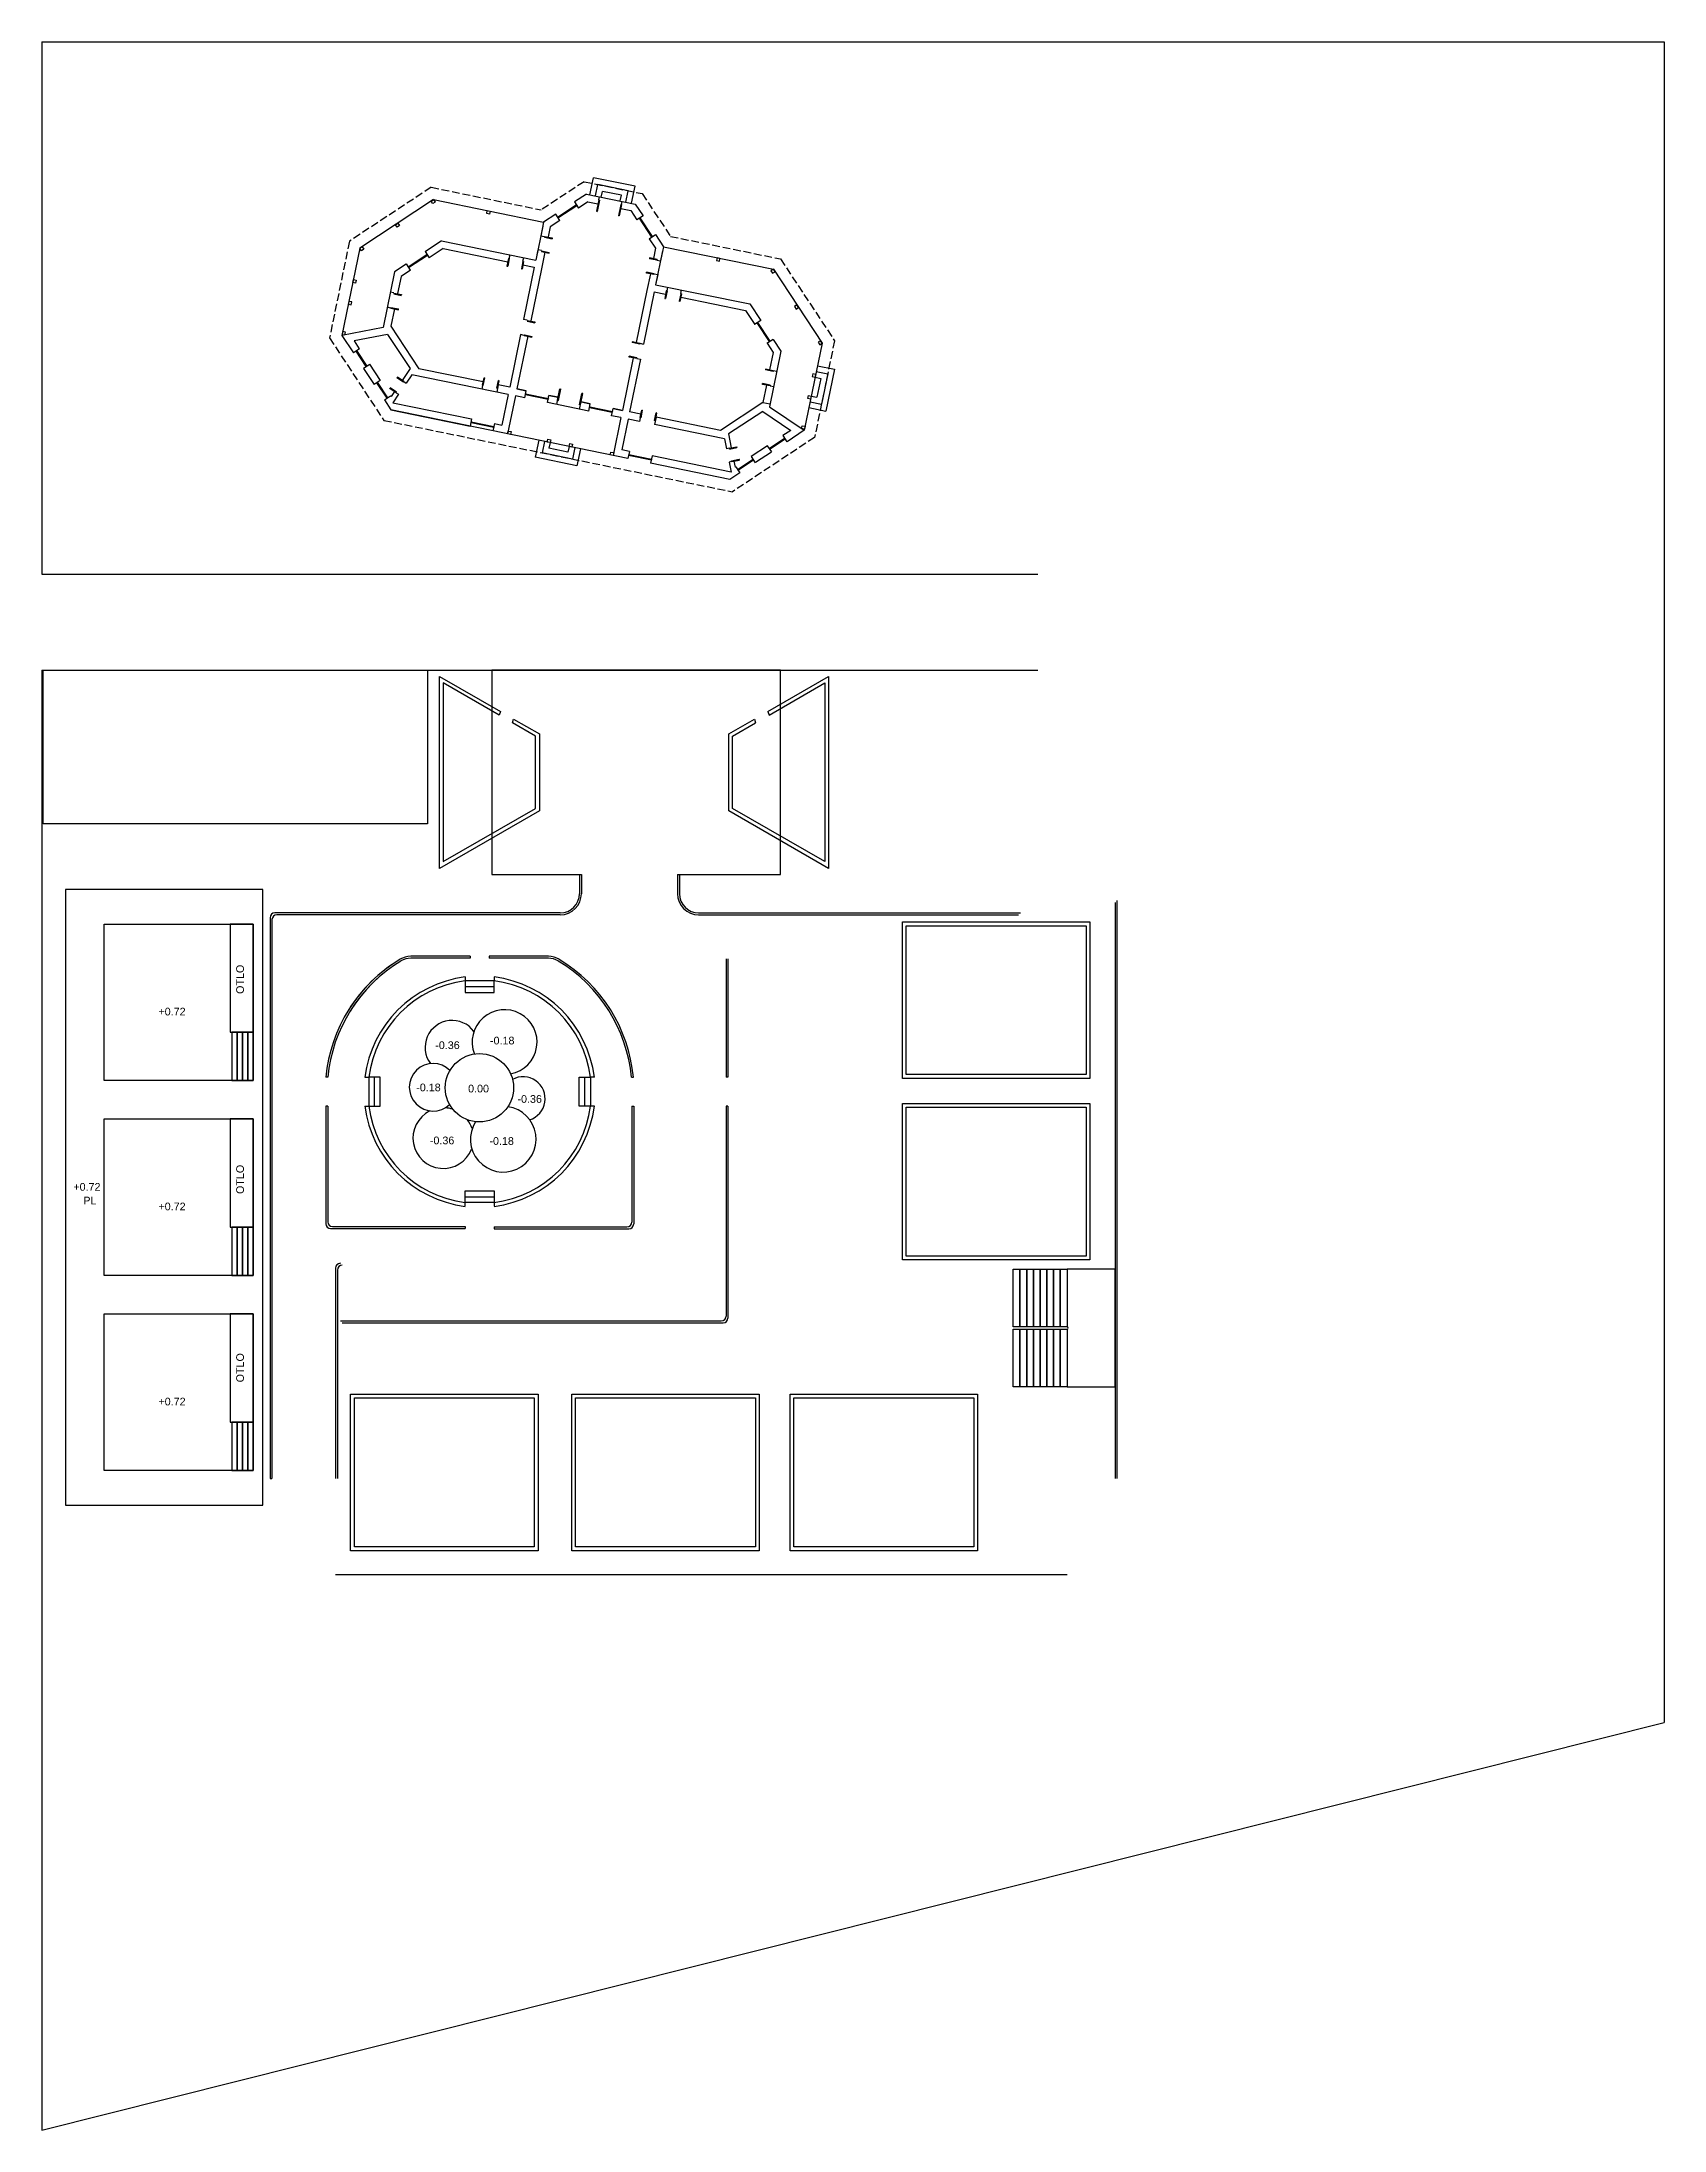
# Model space of a CAD drawing. Header units: metres. Extents: x 217 to 1422, y -179 to 129.
# Drawn here: x 218 to 302.4, y -173 to -64.3 of the extents above; entities that cross this region are included whole.
import ezdxf

# ---------------------------------------------------------------- set-up
doc = ezdxf.new("R2010")
doc.units = ezdxf.units.M
doc.header["$LTSCALE"] = 0.5
doc.header["$MEASUREMENT"] = 0
doc.linetypes.add('BANKLINE1', pattern=[5.5, 4, -1.5])
for name, color, linetype in [('COLUMN', 5, 'Continuous'), ('D &W', 26, 'Continuous'), ('High Rise', 170, 'Continuous')]:
    doc.layers.add(name, color=color, linetype=linetype)
doc.styles.get("Standard").update_dxf_attribs({"font": 'arial.ttf'})

# ---------------------------------------------------------------- blocks, each defined once
blk = doc.blocks.new('DADA')
at = {"layer": 'D &W'}
for p, q in [((3991.45, 3694.9), (3991.45, 3695.5)), ((3991.45, 3695.5), (3991.49, 3695.5)), ((3991.49, 3694.9), (3991.49, 3695.5)), ((3992.61, 3694.9), (3992.61, 3695.5)), ((3992.65, 3695.5), (3992.61, 3695.5)), ((3992.65, 3694.9), (3992.65, 3695.5)), ((3991.45, 3694.9), (3991.49, 3694.9)), ((3992.65, 3694.9), (3992.61, 3694.9))]:
    blk.add_line(p, q, dxfattribs=at)
blk = doc.blocks.new('SDAWDA')
at = {"layer": 'D &W'}
h = blk.add_hatch(color=0, dxfattribs=at)
h.dxf.hatch_style = 1
h.paths.add_polyline_path([(3989.8, 3694.9), (3989.76, 3694.9), (3989.76, 3694.86), (3989.8, 3694.86)])
h.paths.add_polyline_path([(3990.96, 3694.86), (3990.96, 3694.9), (3990.92, 3694.9), (3990.92, 3694.86)])
for p, q in [((3989.76, 3694.9), (3990.96, 3694.9)), ((3989.76, 3694.9), (3989.76, 3694.86)), ((3989.76, 3694.86), (3990.96, 3694.86)), ((3989.8, 3694.9), (3989.8, 3694.86)), ((3990.92, 3694.9), (3990.92, 3694.86)), ((3990.96, 3694.9), (3990.96, 3694.86))]:
    blk.add_line(p, q, dxfattribs=at)
blk = doc.blocks.new('ASDAW')
at = {"layer": 'D &W'}
for p, q in [((3995.81, 3694.88), (3995.81, 3695.28)), ((3995.81, 3695.28), (3995.85, 3695.28)), ((3995.85, 3694.88), (3995.81, 3694.88)), ((3995.85, 3694.88), (3995.85, 3695.28)), ((3996.57, 3694.88), (3996.57, 3695.28)), ((3996.61, 3695.28), (3996.57, 3695.28)), ((3996.61, 3694.88), (3996.57, 3694.88)), ((3996.61, 3694.88), (3996.61, 3695.28))]:
    blk.add_line(p, q, dxfattribs=at)
blk = doc.blocks.new('AAAAAA')
at = {"layer": 'D &W'}
for p, q in [((3982.29, 3694.88), (3982.29, 3695.28)), ((3982.29, 3695.28), (3982.33, 3695.28)), ((3982.29, 3694.88), (3982.33, 3694.88)), ((3982.33, 3694.88), (3982.33, 3695.28)), ((3982.95, 3694.88), (3982.95, 3695.28)), ((3982.99, 3695.28), (3982.95, 3695.28)), ((3982.95, 3694.88), (3982.99, 3694.88)), ((3982.99, 3694.88), (3982.99, 3695.28))]:
    blk.add_line(p, q, dxfattribs=at)
blk = doc.blocks.new('ASDA')
h = blk.add_hatch(color=0)
h.dxf.hatch_style = 1
h.paths.add_polyline_path([(3984.23, 3699.56), (3984.19, 3699.56), (3984.19, 3699.52), (3984.23, 3699.52)])
h.paths.add_polyline_path([(3985.35, 3699.52), (3985.35, 3699.56), (3985.31, 3699.56), (3985.31, 3699.52)])
at = {"layer": 'D &W'}
for p, q in [((3984.19, 3699.56), (3985.35, 3699.56)), ((3984.19, 3699.56), (3984.19, 3699.52)), ((3984.19, 3699.52), (3985.35, 3699.52)), ((3984.23, 3699.56), (3984.23, 3699.52)), ((3985.31, 3699.56), (3985.31, 3699.52)), ((3985.35, 3699.56), (3985.35, 3699.52))]:
    blk.add_line(p, q, dxfattribs=at)
blk = doc.blocks.new('12355')
at = {"layer": 'D &W'}
for p, q in [((3983.2, 3701.05), (3983.47, 3700.78)), ((3982.65, 3699.96), (3982.38, 3700.23))]:
    blk.add_line(p, q, dxfattribs=at)
at = {"layer": 'D &W', "rotation": 45}
blk.add_blockref('ASDA', (3781.24, -1733.13), dxfattribs=at)
blk = doc.blocks.new('AAAW')
at = {"layer": 'D &W'}
h = blk.add_hatch(color=256, dxfattribs=at)
h.dxf.hatch_style = 1
h.paths.add_polyline_path([(3980.77, 3695.33), (3980.74, 3695.3), (3980.77, 3695.28), (3980.79, 3695.3)])
h.paths.add_polyline_path([(3981.39, 3694.65), (3981.42, 3694.62), (3981.45, 3694.65), (3981.42, 3694.68)])
at = {"layer": 'COLUMN', "color": 1}
for p, q in [((3980.89, 3695.45), (3980.62, 3695.18)), ((3981.57, 3694.77), (3981.3, 3694.5))]:
    blk.add_line(p, q, dxfattribs=at)
at = {"layer": 'D &W'}
for p, q in [((3981.42, 3694.62), (3980.74, 3695.3)), ((3981.45, 3694.65), (3980.77, 3695.33)), ((3980.79, 3695.3), (3980.77, 3695.28)), ((3981.42, 3694.68), (3981.39, 3694.65)), ((3981.45, 3694.65), (3981.42, 3694.62))]:
    blk.add_line(p, q, dxfattribs=at)
blk = doc.blocks.new('asdawd')
at = {"color": 3, "linetype": 'BANKLINE1', "ltscale": 0.2}
for p, q in [((4114.23, 3769.4), (4112.35, 3767.53)), ((4114.23, 3769.4), (4117.29, 3769.4)), ((4117.29, 3769.4), (4119.17, 3767.53)), ((4106.55, 3767.53), (4102.97, 3763.95)), ((4106.55, 3767.53), (4112.35, 3767.53)), ((4119.17, 3767.53), (4124.97, 3767.53)), ((4124.97, 3767.53), (4128.55, 3763.95)), ((4102.97, 3763.95), (4102.97, 3758.85)), ((4128.55, 3763.95), (4128.55, 3758.85)), ((4102.97, 3758.85), (4106.57, 3755.24)), ((4128.55, 3758.85), (4124.95, 3755.24)), ((4106.57, 3755.24), (4124.95, 3755.24))]:
    blk.add_line(p, q, dxfattribs=at)
for p, q in [((4114.48, 3768.8), (4113.95, 3768.28)), ((4114.48, 3768.8), (4117.05, 3768.8)), ((4116.86, 3769.7), (4114.66, 3769.7)), ((4114.66, 3768.8), (4114.66, 3769.7)), ((4116.56, 3769.4), (4114.96, 3769.4)), ((4114.96, 3768.8), (4114.96, 3769.4)), ((4116.26, 3769.1), (4115.26, 3769.1)), ((4115.26, 3768.8), (4115.26, 3769.1)), ((4116.26, 3768.8), (4116.26, 3769.1)), ((4116.56, 3768.8), (4116.56, 3769.4)), ((4116.86, 3768.8), (4116.86, 3769.7)), ((4117.05, 3768.8), (4117.57, 3768.28)), ((4114.63, 3768.42), (4114.22, 3768.01)), ((4114.63, 3768.42), (4115.16, 3768.42)), ((4116.36, 3768.42), (4116.89, 3768.42)), ((4116.89, 3768.42), (4117.3, 3768.01)), ((4106.8, 3766.93), (4103.57, 3763.7)), ((4106.8, 3766.93), (4112.6, 3766.93)), ((4113.13, 3767.46), (4112.6, 3766.93)), ((4112.6, 3766.93), (4112.6, 3766.19)), ((4112.6, 3766.72), (4112.6, 3764.93)), ((4113.4, 3767.19), (4112.98, 3766.77)), ((4112.98, 3766.77), (4112.98, 3766.23)), ((4118.12, 3767.19), (4118.54, 3766.77)), ((4118.39, 3767.46), (4118.92, 3766.93)), ((4118.54, 3766.77), (4118.54, 3766.23)), ((4118.92, 3766.93), (4124.72, 3766.93)), ((4118.92, 3766.93), (4118.92, 3766.19)), ((4118.92, 3766.72), (4118.92, 3764.93)), ((4124.72, 3766.93), (4127.95, 3763.7)), ((4107.63, 3764.93), (4106.91, 3764.2)), ((4107.79, 3764.55), (4107.18, 3763.94)), ((4107.63, 3764.93), (4112.6, 3764.93)), ((4107.79, 3764.55), (4111.2, 3764.55)), ((4112, 3764.55), (4112.6, 3764.55)), ((4112.6, 3765.47), (4112.6, 3764.93)), ((4112.6, 3764.55), (4112.6, 3761.8)), ((4112.98, 3765.43), (4112.98, 3764.55)), ((4112.98, 3764.55), (4112.98, 3761.8)), ((4118.54, 3765.43), (4118.54, 3764.55)), ((4118.54, 3764.55), (4118.54, 3761.8)), ((4118.92, 3765.47), (4118.92, 3764.93)), ((4118.92, 3764.93), (4123.89, 3764.93)), ((4118.92, 3764.55), (4119.52, 3764.55)), ((4118.92, 3764.55), (4118.92, 3761.8)), ((4120.32, 3764.55), (4123.74, 3764.55)), ((4123.74, 3764.55), (4124.35, 3763.94)), ((4123.89, 3764.93), (4124.62, 3764.2)), ((4103.57, 3763.7), (4103.57, 3759.1)), ((4106.09, 3763.38), (4105.57, 3762.87)), ((4125.44, 3763.38), (4125.95, 3762.87)), ((4127.95, 3763.7), (4127.95, 3759.1)), ((4105.57, 3762.87), (4105.57, 3759.93)), ((4106.36, 3763.12), (4105.95, 3762.71)), ((4105.95, 3762.71), (4105.95, 3761.8)), ((4125.17, 3763.12), (4125.57, 3762.71)), ((4125.57, 3762.71), (4125.57, 3761.8)), ((4125.95, 3762.87), (4125.95, 3759.93)), ((4127.95, 3762.5), (4128.85, 3762.5)), ((4128.85, 3762.5), (4128.85, 3760.3)), ((4127.95, 3762.2), (4128.55, 3762.2)), ((4127.95, 3761.9), (4128.25, 3761.9)), ((4128.25, 3761.9), (4128.25, 3760.9)), ((4128.55, 3762.2), (4128.55, 3760.6)), ((4105.95, 3761), (4105.95, 3760.08)), ((4112.6, 3761), (4112.6, 3758.22)), ((4112.98, 3761), (4112.98, 3758.22)), ((4118.54, 3761), (4118.54, 3758.22)), ((4118.92, 3761), (4118.92, 3758.22)), ((4125.57, 3761), (4125.57, 3760.08)), ((4127.95, 3760.9), (4128.25, 3760.9)), ((4127.95, 3760.6), (4128.55, 3760.6)), ((4127.95, 3760.3), (4128.85, 3760.3)), ((4105.57, 3759.93), (4103.57, 3759.1)), ((4103.57, 3759.1), (4104.33, 3758.34)), ((4105.86, 3759.63), (4104.24, 3758.96)), ((4105.86, 3759.63), (4107.36, 3758.14)), ((4105.95, 3760.08), (4107.81, 3758.22)), ((4125.57, 3760.08), (4123.71, 3758.22)), ((4125.66, 3759.63), (4124.16, 3758.14)), ((4125.66, 3759.63), (4127.28, 3758.96)), ((4125.95, 3759.93), (4127.95, 3759.1)), ((4127.95, 3759.1), (4127.2, 3758.34)), ((4104.24, 3758.96), (4104.59, 3758.61)), ((4107.36, 3758.14), (4107.08, 3757.45)), ((4111.2, 3758.22), (4107.81, 3758.22)), ((4112.6, 3758.22), (4112, 3758.22)), ((4113.47, 3758.22), (4112.98, 3758.22)), ((4112.98, 3758.22), (4113.47, 3758.22)), ((4115.16, 3758.22), (4114.67, 3758.22)), ((4114.67, 3758.22), (4115.16, 3758.22)), ((4116.85, 3758.22), (4116.36, 3758.22)), ((4116.36, 3758.22), (4116.85, 3758.22)), ((4118.54, 3758.22), (4118.05, 3758.22)), ((4118.05, 3758.22), (4118.54, 3758.22)), ((4119.52, 3758.22), (4118.92, 3758.22)), ((4123.71, 3758.22), (4120.32, 3758.22)), ((4124.16, 3758.14), (4124.44, 3757.45)), ((4127.28, 3758.96), (4126.93, 3758.61)), ((4105, 3757.66), (4105.71, 3756.96)), ((4105.27, 3757.93), (4105.98, 3757.22)), ((4107.51, 3757.84), (4107.31, 3757.36)), ((4112.6, 3757.84), (4107.51, 3757.84)), ((4112.6, 3757.84), (4112.6, 3756.22)), ((4113.47, 3757.84), (4112.98, 3757.84)), ((4112.98, 3757.84), (4112.98, 3755.84)), ((4116.85, 3757.84), (4114.67, 3757.84)), ((4118.54, 3757.84), (4118.05, 3757.84)), ((4118.54, 3757.84), (4118.54, 3755.84)), ((4119.52, 3757.84), (4118.92, 3757.84)), ((4118.92, 3757.84), (4118.92, 3756.22)), ((4124.01, 3757.84), (4120.32, 3757.84)), ((4124.01, 3757.84), (4124.21, 3757.36)), ((4126.25, 3757.93), (4125.54, 3757.22)), ((4126.52, 3757.66), (4125.81, 3756.96)), ((4106.39, 3756.28), (4106.82, 3755.84)), ((4106.66, 3756.55), (4106.69, 3756.52)), ((4106.81, 3756.81), (4106.69, 3756.52)), ((4119.32, 3755.84), (4106.82, 3755.84)), ((4106.82, 3755.84), (4111, 3755.84)), ((4107.04, 3756.71), (4106.84, 3756.22)), ((4106.84, 3756.22), (4111, 3756.22)), ((4112.2, 3756.22), (4112.6, 3756.22)), ((4114.62, 3755.84), (4114.62, 3754.94)), ((4114.92, 3755.84), (4114.92, 3755.24)), ((4115.22, 3755.84), (4115.22, 3755.54)), ((4116.22, 3755.84), (4116.22, 3755.54)), ((4116.52, 3755.84), (4116.52, 3755.24)), ((4116.82, 3755.84), (4116.82, 3754.94)), ((4119.32, 3756.22), (4118.92, 3756.22)), ((4124.68, 3756.22), (4120.52, 3756.22)), ((4124.7, 3755.84), (4120.52, 3755.84)), ((4124.48, 3756.71), (4124.68, 3756.22)), ((4125.13, 3756.28), (4124.7, 3755.84)), ((4124.71, 3756.81), (4124.83, 3756.52)), ((4124.86, 3756.55), (4124.83, 3756.52)), ((4116.82, 3754.94), (4114.62, 3754.94)), ((4116.52, 3755.24), (4114.92, 3755.24)), ((4116.22, 3755.54), (4115.22, 3755.54))]:
    blk.add_line(p, q)
at = {"layer": 'COLUMN'}
for points in [[(4106.91, 3766.82), (4106.8, 3766.72), (4106.7, 3766.82), (4106.8, 3766.93)], [(4109.78, 3766.78), (4109.63, 3766.78), (4109.63, 3766.93), (4109.78, 3766.93)], [(4121.75, 3766.78), (4121.9, 3766.78), (4121.9, 3766.93), (4121.75, 3766.93)], [(4124.61, 3766.82), (4124.72, 3766.72), (4124.83, 3766.82), (4124.72, 3766.93)], [(4105.35, 3765.26), (4105.24, 3765.15), (4105.13, 3765.26), (4105.24, 3765.37)], [(4126.18, 3765.26), (4126.28, 3765.15), (4126.39, 3765.26), (4126.28, 3765.37)], [(4103.78, 3763.7), (4103.68, 3763.59), (4103.57, 3763.7), (4103.68, 3763.8)], [(4127.74, 3763.7), (4127.85, 3763.59), (4127.95, 3763.7), (4127.85, 3763.8)], [(4103.72, 3761.9), (4103.57, 3761.9), (4103.57, 3762.05), (4103.72, 3762.05)], [(4127.8, 3761.9), (4127.95, 3761.9), (4127.95, 3762.05), (4127.8, 3762.05)], [(4103.72, 3760.9), (4103.57, 3760.9), (4103.57, 3760.75), (4103.72, 3760.75)], [(4127.8, 3760.9), (4127.95, 3760.9), (4127.95, 3760.75), (4127.8, 3760.75)], [(4103.72, 3759.31), (4103.57, 3759.31), (4103.57, 3759.16), (4103.72, 3759.16)], [(4127.8, 3759.31), (4127.95, 3759.31), (4127.95, 3759.16), (4127.8, 3759.16)], [(4112.98, 3755.99), (4113.13, 3755.99), (4113.13, 3755.84), (4112.98, 3755.84)], [(4115.07, 3755.99), (4115.22, 3755.99), (4115.22, 3755.84), (4115.07, 3755.84)], [(4116.22, 3755.99), (4116.37, 3755.99), (4116.37, 3755.84), (4116.22, 3755.84)], [(4118.39, 3755.99), (4118.54, 3755.99), (4118.54, 3755.84), (4118.39, 3755.84)]]:
    blk.add_lwpolyline(points, close=True, dxfattribs=at)
at = {"layer": 'D &W'}
for p, q in [((4115.16, 3768.64), (4115.16, 3768.8)), ((4116.36, 3768.64), (4116.36, 3768.8)), ((4112.79, 3766.19), (4112.6, 3766.19)), ((4118.73, 3766.19), (4118.92, 3766.19)), ((4111.24, 3764.74), (4111.24, 3764.93)), ((4111.96, 3764.74), (4111.96, 3764.93)), ((4112.79, 3765.47), (4112.6, 3765.47)), ((4118.73, 3765.47), (4118.92, 3765.47)), ((4119.56, 3764.74), (4119.56, 3764.93)), ((4120.28, 3764.74), (4120.28, 3764.93)), ((4105.76, 3761.8), (4105.57, 3761.8)), ((4112.79, 3761.8), (4112.6, 3761.8)), ((4118.73, 3761.8), (4118.92, 3761.8)), ((4125.76, 3761.8), (4125.95, 3761.8)), ((4105.76, 3761), (4105.57, 3761)), ((4112.79, 3761), (4112.6, 3761)), ((4118.73, 3761), (4118.92, 3761)), ((4125.76, 3761), (4125.95, 3761)), ((4125.57, 3760.08), (4125.95, 3760.08)), ((4111.2, 3758.22), (4111.2, 3757.84)), ((4112, 3758.22), (4112, 3757.84)), ((4113.47, 3757.84), (4113.47, 3758.22)), ((4114.67, 3757.84), (4114.67, 3758.22)), ((4115.16, 3757.84), (4115.16, 3758.22)), ((4116.36, 3757.84), (4116.36, 3758.22)), ((4116.85, 3757.84), (4116.85, 3758.22)), ((4118.05, 3757.84), (4118.05, 3758.22)), ((4119.52, 3758.22), (4119.52, 3757.84)), ((4120.32, 3758.22), (4120.32, 3757.84)), ((4107.19, 3757.41), (4107.31, 3757.36)), ((4124.34, 3757.41), (4124.21, 3757.36)), ((4106.92, 3756.76), (4107.04, 3756.71)), ((4111, 3756.22), (4111, 3755.84)), ((4112.2, 3756.22), (4112.2, 3755.84)), ((4119.32, 3756.22), (4119.32, 3755.84)), ((4120.52, 3756.22), (4120.52, 3755.84)), ((4124.6, 3756.76), (4124.48, 3756.71))]:
    blk.add_line(p, q, dxfattribs=at)
at = {"layer": 'COLUMN'}
for p in [(123.71, 63.16), (125.09, 61.77)]:
    blk.add_blockref('AAAW', p, dxfattribs=at)
at = {"layer": 'COLUMN', "xscale": -1}
for p in [(8107.81, 63.16), (8106.43, 61.77)]:
    blk.add_blockref('AAAW', p, dxfattribs=at)
at = {"layer": 'D &W'}
for name, p in [('12355', (130.75, 67.23)), ('12355', (123.71, 63.16)), ('SDAWDA', (123.71, 63.16)), ('DADA', (123.71, 63.16)), ('SDAWDA', (127.09, 63.16)), ('ASDAW', (123.71, 63.16)), ('SDAWDA', (129.56, 61.16))]:
    blk.add_blockref(name, p, dxfattribs=at)
at = {"layer": 'D &W', "xscale": -1}
for name, p, rotation in [('DADA', (123.71, 7463.53), 180), ('ASDAW', (417.92, -230.39), 270), ('ASDAW', (123.71, 7459.61), 180), ('ASDAW', (410.88, -234.82), 270), ('ASDAW', (417.92, -234.82), 270), ('AAAAAA', (2234.94, -1336.36), 292.4999999999961)]:
    blk.add_blockref(name, p, dxfattribs=dict(at, rotation=rotation))
for name, p in [('12355', (8100.77, 67.23)), ('12355', (8107.81, 63.16)), ('ASDAW', (8107.81, 63.16)), ('SDAWDA', (8101.97, 61.16))]:
    blk.add_blockref(name, p, dxfattribs=at)
at = {"layer": 'D &W'}
for name, p, rotation in [('ASDAW', (7813.61, -230.39), 90.00000000000001), ('ASDAW', (8107.81, 7459.61), 180), ('ASDAW', (7813.61, -234.82), 90.00000000000001), ('ASDAW', (7820.64, -234.82), 90.00000000000001), ('AAAAAA', (5996.58, -1336.36), 67.50000000000391)]:
    blk.add_blockref(name, p, dxfattribs=dict(at, rotation=rotation))

msp = doc.modelspace()

# ---------------------------------------------------------------- linework, layer by layer
at = {"transparency": 33554687}
for p, q in [((217.96, -64.27), (302.42, -64.27)), ((217.96, -64.27), (217.96, -92)), ((302.42, -64.27), (302.42, -151.81)), ((217.96, -92), (269.81, -92)), ((217.96, -97), (217.96, -173.04)), ((217.96, -97), (269.81, -97)), ((245.95, -107.64), (245.95, -108.64)), ((246.05, -107.64), (246.05, -108.64)), ((251.05, -107.64), (251.05, -108.64)), ((251.15, -107.64), (251.15, -108.64)), ((244.95, -109.64), (230.09, -109.64)), ((244.95, -109.74), (230.19, -109.74)), ((252.15, -109.64), (268.91, -109.64)), ((252.15, -109.74), (268.81, -109.74)), ((273.83, -109.1), (273.83, -139.09)), ((273.93, -109), (273.93, -139.09)), ((229.84, -109.89), (229.84, -139.09)), ((229.94, -109.99), (229.94, -139.09)), ((240.25, -111.9), (237.17, -111.9)), ((240.25, -112), (237.17, -112)), ((240.25, -111.9), (240.25, -112)), ((244.33, -111.9), (241.25, -111.9)), ((241.25, -111.9), (241.25, -112)), ((244.33, -112), (241.25, -112)), ((240, -112.97), (240, -113.18)), ((241.5, -112.97), (241.5, -113.18)), ((253.58, -112.04), (253.58, -118.2)), ((253.68, -112.04), (253.68, -118.2)), ((240, -113.48), (241.5, -113.48)), ((232.84, -118.2), (232.74, -118.2)), ((234.78, -118.2), (234.98, -118.2)), ((235.28, -119.7), (235.28, -118.2)), ((246.23, -119.7), (246.23, -118.2)), ((246.73, -118.2), (246.53, -118.2)), ((248.66, -118.2), (248.76, -118.2)), ((253.68, -118.2), (253.58, -118.2)), ((232.74, -119.7), (232.74, -125.83)), ((232.84, -119.7), (232.74, -119.7)), ((232.84, -119.7), (232.84, -125.73)), ((234.78, -119.7), (234.98, -119.7)), ((246.73, -119.7), (246.53, -119.7)), ((248.67, -119.7), (248.67, -125.74)), ((248.67, -119.7), (248.77, -119.7)), ((248.77, -119.7), (248.77, -125.84)), ((253.58, -119.7), (253.58, -130.64)), ((253.68, -119.7), (253.58, -119.7)), ((253.68, -119.7), (253.68, -130.74)), ((240, -124.42), (241.5, -124.42)), ((240, -124.92), (240, -124.72)), ((241.5, -124.72), (241.5, -124.92)), ((232.99, -126.08), (240, -126.08)), ((233.09, -125.98), (240, -125.98)), ((240, -125.98), (240, -126.08)), ((241.5, -125.99), (248.42, -125.99)), ((241.5, -125.99), (241.5, -126.09)), ((241.5, -126.09), (248.52, -126.09)), ((233.25, -128.14), (233.25, -139.09)), ((233.35, -128.24), (233.35, -139.09)), ((233.5, -130.89), (253.33, -130.89)), ((233.6, -130.99), (253.43, -130.99)), ((229.84, -139.09), (229.94, -139.09)), ((233.25, -144.09), (271.33, -144.09)), ((217.96, -173.04), (302.42, -151.81))]:
    msp.add_line(p, q, dxfattribs=at)
for points in [[(218.03, -97), (238.03, -97), (238.03, -105), (218.03, -105)], [(229.47, -108.42), (219.2, -108.42), (219.2, -140.48), (229.47, -140.48)], [(221.21, -110.22), (228.97, -110.22), (228.97, -118.37), (221.21, -118.37)], [(228.97, -110.22), (227.77, -110.22), (227.77, -115.85), (228.97, -115.85)], [(262.76, -110.11), (272.52, -110.11), (272.52, -118.26), (262.76, -118.26)], [(262.96, -110.31), (272.32, -110.31), (272.32, -118.06), (262.96, -118.06)], [(240, -113.78), (241.5, -113.78), (241.5, -113.18), (240, -113.18)], [(228.13, -115.85), (227.85, -115.85), (227.85, -118.37), (228.13, -118.37)], [(228.41, -115.85), (228.13, -115.85), (228.13, -118.37), (228.41, -118.37)], [(228.69, -115.85), (228.41, -115.85), (228.41, -118.37), (228.69, -118.37)], [(228.97, -115.85), (228.69, -115.85), (228.69, -118.37), (228.97, -118.37)], [(235.58, -119.7), (235.58, -118.2), (234.98, -118.2), (234.98, -119.7)], [(245.93, -119.7), (245.93, -118.2), (246.53, -118.2), (246.53, -119.7)], [(262.76, -119.56), (272.52, -119.56), (272.52, -127.71), (262.76, -127.71)], [(221.21, -120.37), (228.97, -120.37), (228.97, -128.52), (221.21, -128.52)], [(228.97, -120.37), (227.77, -120.37), (227.77, -126.01), (228.97, -126.01)], [(262.96, -119.76), (272.32, -119.76), (272.32, -127.51), (262.96, -127.51)], [(240, -124.12), (241.5, -124.12), (241.5, -124.72), (240, -124.72)], [(228.13, -126.01), (227.85, -126.01), (227.85, -128.52), (228.13, -128.52)], [(228.41, -126.01), (228.13, -126.01), (228.13, -128.52), (228.41, -128.52)], [(228.69, -126.01), (228.41, -126.01), (228.41, -128.52), (228.69, -128.52)], [(228.97, -126.01), (228.69, -126.01), (228.69, -128.52), (228.97, -128.52)], [(268.88, -128.19), (268.88, -131.19), (268.53, -131.19), (268.53, -128.19)], [(269.23, -128.19), (269.23, -131.19), (268.88, -131.19), (268.88, -128.19)], [(269.58, -128.19), (269.58, -131.19), (269.23, -131.19), (269.23, -128.19)], [(269.93, -128.19), (269.93, -131.19), (269.58, -131.19), (269.58, -128.19)], [(270.28, -128.19), (270.28, -131.19), (269.93, -131.19), (269.93, -128.19)], [(270.63, -128.19), (270.63, -131.19), (270.28, -131.19), (270.28, -128.19)], [(270.98, -128.19), (270.98, -131.19), (270.63, -131.19), (270.63, -128.19)], [(271.33, -128.19), (271.33, -131.19), (270.98, -131.19), (270.98, -128.19)], [(221.21, -130.52), (228.97, -130.52), (228.97, -138.68), (221.21, -138.68)], [(228.97, -130.52), (227.77, -130.52), (227.77, -136.16), (228.97, -136.16)], [(268.88, -131.32), (268.88, -134.32), (268.53, -134.32), (268.53, -131.32)], [(269.23, -131.32), (269.23, -134.32), (268.88, -134.32), (268.88, -131.32)], [(269.58, -131.32), (269.58, -134.32), (269.23, -134.32), (269.23, -131.32)], [(269.93, -131.32), (269.93, -134.32), (269.58, -134.32), (269.58, -131.32)], [(270.28, -131.32), (270.28, -134.32), (269.93, -134.32), (269.93, -131.32)], [(270.63, -131.32), (270.63, -134.32), (270.28, -134.32), (270.28, -131.32)], [(270.98, -131.32), (270.98, -134.32), (270.63, -134.32), (270.63, -131.32)], [(271.33, -131.32), (271.33, -134.32), (270.98, -134.32), (270.98, -131.32)], [(234.03, -134.7), (243.79, -134.7), (243.79, -142.86), (234.03, -142.86)], [(245.55, -134.7), (255.31, -134.7), (255.31, -142.86), (245.55, -142.86)], [(256.91, -134.7), (266.67, -134.7), (266.67, -142.86), (256.91, -142.86)], [(234.23, -134.9), (243.59, -134.9), (243.59, -142.66), (234.23, -142.66)], [(245.75, -134.9), (255.11, -134.9), (255.11, -142.66), (245.75, -142.66)], [(257.11, -134.9), (266.47, -134.9), (266.47, -142.66), (257.11, -142.66)], [(228.13, -136.16), (227.85, -136.16), (227.85, -138.68), (228.13, -138.68)], [(228.41, -136.16), (228.13, -136.16), (228.13, -138.68), (228.41, -138.68)], [(228.69, -136.16), (228.41, -136.16), (228.41, -138.68), (228.69, -138.68)], [(228.97, -136.16), (228.69, -136.16), (228.69, -138.68), (228.97, -138.68)]]:
    msp.add_lwpolyline(points, close=True, dxfattribs=at)
for points in [[(251.05, -107.64), (256.41, -107.64), (256.41, -97), (241.39, -97), (241.39, -107.64), (246.05, -107.64)], [(271.33, -131.32), (271.33, -134.32), (273.83, -134.32), (273.83, -128.19), (271.33, -128.19)]]:
    msp.add_lwpolyline(points, dxfattribs=at)
msp.add_circle((240.74, -118.75), 1.78, dxfattribs=at)
for centre, radius, start, end in [((244.95, -108.64), 1, 270, 0), ((244.95, -108.64), 1.1, 270, 0), ((252.15, -108.64), 1.1, 180, 270), ((252.15, -108.64), 1, 180, 270), ((230.09, -109.89), 0.25, 90, 180), ((230.19, -109.99), 0.25, 90, 180), ((237.17, -113), 1.1, 90, 121.043), ((237.17, -113), 1, 90, 121.043), ((244.33, -113), 1.1, 58.957, 90), ((244.33, -113), 1, 58.957, 90), ((240.75, -118.95), 8.04, 121.043, 174.6496), ((240.75, -118.95), 7.94, 121.043, 174.5821), ((240.75, -118.95), 8.04, 121.043, 148.1281), ((240.75, -118.95), 7.94, 121.043, 148.1281), ((240.75, -118.95), 6.02, 97.1544, 172.8456), ((240.75, -118.95), 6.02, 7.1544, 82.8456), ((240.75, -118.95), 7.94, 5.4179, 58.957), ((240.75, -118.95), 8.04, 5.3504, 58.957), ((240.75, -118.95), 5.82, 97.4015, 172.5985), ((240.75, -118.95), 5.82, 7.4015, 82.5985), ((240.75, -118.95), 6.02, 187.1544, 262.8456), ((240.75, -118.95), 5.82, 187.4015, 262.5985), ((240.75, -118.95), 6.02, 277.1544, 352.8456), ((240.75, -118.95), 5.82, 277.4015, 352.5985), ((232.99, -125.83), 0.25, 180, 270), ((233.09, -125.73), 0.25, 180, 270), ((248.42, -125.74), 0.25, 270, 0), ((248.52, -125.84), 0.25, 270, 0), ((233.5, -128.14), 0.25, 90, 180), ((233.6, -128.24), 0.25, 90, 180), ((253.33, -130.64), 0.25, 270, 0), ((253.43, -130.74), 0.25, 270, 0), ((271.33, -131.26), 0.064, 270.0006, 90.0006)]:
    msp.add_arc(centre, radius, start, end, dxfattribs=at)
at = {"transparency": 33554508}
for centre, radius, start, end in [((239.32, -116.65), 1.41, 36.3735, 216.6706), ((242.05, -116.37), 1.69, 280.7649, 201.4901), ((243.01, -119.32), 1.15, 287.4354, 118.4274), ((238.86, -121.37), 1.58, 116.2345, 338.9161), ((238.86, -121.37), 1.58, 71.8907, 86.4398), ((238.86, -121.37), 1.58, 18.6116, 36.8045)]:
    msp.add_arc(centre, radius, start, end, dxfattribs=at)
at = {"transparency": 33554559}
for centre, radius, start, end in [((238.33, -118.72), 1.24, 45.0407, 313.8064), ((241.98, -121.43), 1.71, 147.5312, 81.865)]:
    msp.add_arc(centre, radius, start, end, dxfattribs=at)
at = {"layer": 'High Rise', "transparency": 33554687}
for p, q in [((255.06, -99.55), (255.12, -99.74)), ((255.75, -99.15), (255.82, -99.34))]:
    msp.add_line(p, q, dxfattribs=at)
at = {"layer": 'High Rise', "linetype": 'BANKLINE1', "ltscale": 10, "transparency": 33554687}
msp.add_lwpolyline([(241.77, -99.34), (238.86, -97.66), (238.86, -106.97), (243.66, -104.2), (243.66, -100.43), (242.46, -99.74), (242.52, -99.55), (243.86, -100.32), (243.86, -104.32), (238.66, -107.32), (238.66, -97.32), (241.83, -99.15)], close=True, dxfattribs=at)
for points in [[(255.75, -99.15), (258.92, -97.32), (258.92, -107.32), (253.72, -104.32), (253.72, -100.32), (255.06, -99.55)], [(255.82, -99.34), (258.72, -97.66), (258.72, -106.97), (253.92, -104.2), (253.92, -100.43), (255.12, -99.74)]]:
    msp.add_lwpolyline(points, dxfattribs=at)

# ---------------------------------------------------------------- block references
at = {"transparency": 33554687, "xscale": 1.007818968901937, "yscale": 1.007818968901937, "zscale": 1.007818968901937, "rotation": 348.4115078738379}
msp.add_blockref('asdawd', (-4578.81, -2960.06), dxfattribs=at)

# ---------------------------------------------------------------- texts
at = {"transparency": 33554687, "char_height": 0.4, "attachment_point": 1, "rotation": 90}
for insert in [(228.08, -113.86), (228.08, -124.28), (228.08, -134.09)]:
    msp.add_mtext_dynamic_manual_height_columns('OTLO', width=0.987, gutter_width=1, heights=[0], dxfattribs=dict(at, insert=insert))
at = {"transparency": 33554687, "char_height": 0.4, "attachment_point": 1}
for s, insert in [('+0.72', (224.03, -114.58)), ('-0.36', (238.44, -116.33)), ('-0.18', (241.29, -116.09)), ('-0.18', (237.45, -118.53)), ('0.00', (240.15, -118.59)), ('-0.36', (242.72, -119.13)), ('-0.36', (238.16, -121.29)), ('-0.18', (241.26, -121.32)), ('+0.72', (219.6, -123.71)), ('PL', (220.12, -124.42)), ('+0.72', (224.03, -124.73)), ('+0.72', (224.03, -134.89))]:
    msp.add_mtext_dynamic_manual_height_columns(s, width=0.987, gutter_width=1, heights=[0], dxfattribs=dict(at, insert=insert))

doc.saveas('drawing.dxf')
